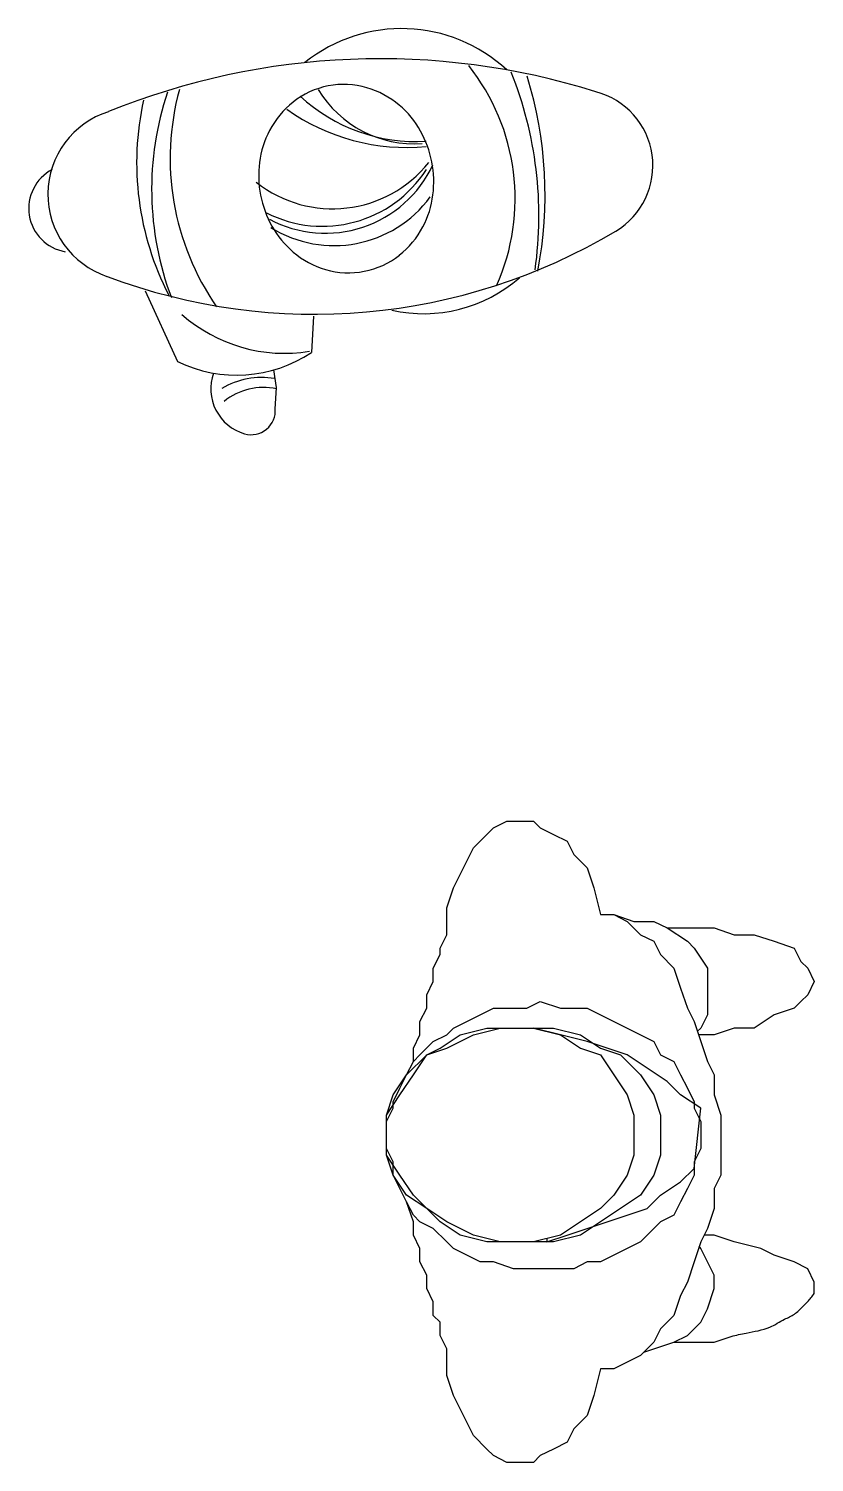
# Model space of a CAD drawing. Header units: millimetres. Extents: x 1029 to 1042.4, y 847.5 to 858.9.
# Drawn here: x 1031.155 to 1031.914, y 848.053 to 849.438 of the extents above; entities that cross this region are included whole.
import ezdxf

# ---------------------------------------------------------------- set-up
doc = ezdxf.new("R2010")
doc.units = ezdxf.units.MM
doc.layers.add('Mobiliario TöjiNN', color=7, linetype='Continuous')

msp = doc.modelspace()

# ---------------------------------------------------------------- linework, layer by layer
at = {"layer": 'Mobiliario TöjiNN', "ltscale": 0.4}
for p, q in [((1031.2674, 849.1848), (1031.2988, 849.1166)), ((1031.43, 849.1603), (1031.4282, 849.1253)), ((1031.3945, 849.0914), (1031.3918, 849.1084)), ((1031.393, 849.0705), (1031.3945, 849.0914))]:
    msp.add_line(p, q, dxfattribs=at)
at = {"layer": 'Mobiliario TöjiNN', "linetype": 'Continuous'}
for p, q in [((1031.604, 848.6658), (1031.617, 848.6723)), ((1031.604, 848.6658), (1031.617, 848.6723)), ((1031.617, 848.6723), (1031.6299, 848.6723)), ((1031.617, 848.6723), (1031.6299, 848.6723)), ((1031.6299, 848.6723), (1031.6428, 848.6723)), ((1031.6299, 848.6723), (1031.6428, 848.6723)), ((1031.6428, 848.6723), (1031.6492, 848.6658)), ((1031.6428, 848.6723), (1031.6492, 848.6658)), ((1031.5847, 848.6464), (1031.5976, 848.6594)), ((1031.5847, 848.6464), (1031.5976, 848.6594)), ((1031.5976, 848.6594), (1031.604, 848.6658)), ((1031.5976, 848.6594), (1031.604, 848.6658)), ((1031.6492, 848.6658), (1031.6621, 848.6594)), ((1031.6492, 848.6658), (1031.6621, 848.6594)), ((1031.6621, 848.6594), (1031.6751, 848.6529)), ((1031.6621, 848.6594), (1031.6751, 848.6529)), ((1031.5782, 848.6335), (1031.5847, 848.6464)), ((1031.5782, 848.6335), (1031.5847, 848.6464)), ((1031.6751, 848.6529), (1031.6815, 848.64)), ((1031.6751, 848.6529), (1031.6815, 848.64)), ((1031.5718, 848.6206), (1031.5782, 848.6335)), ((1031.5718, 848.6206), (1031.5782, 848.6335)), ((1031.6815, 848.64), (1031.6944, 848.6271)), ((1031.6815, 848.64), (1031.6944, 848.6271)), ((1031.5653, 848.6077), (1031.5718, 848.6206)), ((1031.5653, 848.6077), (1031.5718, 848.6206)), ((1031.6944, 848.6271), (1031.7009, 848.6077)), ((1031.6944, 848.6271), (1031.7009, 848.6077)), ((1031.5589, 848.5883), (1031.5653, 848.6077)), ((1031.5589, 848.5883), (1031.5653, 848.6077)), ((1031.7009, 848.6077), (1031.7073, 848.5819)), ((1031.7009, 848.6077), (1031.7073, 848.5819)), ((1031.5589, 848.5754), (1031.5589, 848.5883)), ((1031.5589, 848.5754), (1031.5589, 848.5883)), ((1031.5589, 848.5625), (1031.5589, 848.5754)), ((1031.5589, 848.5625), (1031.5589, 848.5754)), ((1031.7073, 848.5819), (1031.7202, 848.5819)), ((1031.7073, 848.5819), (1031.7202, 848.5819)), ((1031.7202, 848.5819), (1031.7332, 848.5754)), ((1031.7202, 848.5819), (1031.7332, 848.5754)), ((1031.7202, 848.5819), (1031.7396, 848.5754)), ((1031.7202, 848.5819), (1031.7396, 848.5754)), ((1031.7332, 848.5754), (1031.7461, 848.5625)), ((1031.7332, 848.5754), (1031.7461, 848.5625)), ((1031.7396, 848.5754), (1031.759, 848.5754)), ((1031.7396, 848.5754), (1031.759, 848.5754)), ((1031.759, 848.5754), (1031.7719, 848.569)), ((1031.759, 848.5754), (1031.7719, 848.569)), ((1031.5524, 848.5496), (1031.5589, 848.5625)), ((1031.5524, 848.5496), (1031.5589, 848.5625)), ((1031.7461, 848.5625), (1031.759, 848.5561)), ((1031.7461, 848.5625), (1031.759, 848.5561)), ((1031.7719, 848.569), (1031.7913, 848.569)), ((1031.7719, 848.569), (1031.7913, 848.569)), ((1031.7719, 848.569), (1031.7913, 848.5561)), ((1031.7719, 848.569), (1031.7913, 848.5561)), ((1031.7913, 848.569), (1031.8171, 848.569)), ((1031.7913, 848.569), (1031.8171, 848.569)), ((1031.8171, 848.569), (1031.8364, 848.5625)), ((1031.8171, 848.569), (1031.8364, 848.5625)), ((1031.8364, 848.5625), (1031.8558, 848.5625)), ((1031.8364, 848.5625), (1031.8558, 848.5625)), ((1031.8558, 848.5625), (1031.8752, 848.5561)), ((1031.8558, 848.5625), (1031.8752, 848.5561)), ((1031.5524, 848.5432), (1031.5524, 848.5496)), ((1031.5524, 848.5432), (1031.5524, 848.5496)), ((1031.759, 848.5561), (1031.7654, 848.5432)), ((1031.759, 848.5561), (1031.7654, 848.5432)), ((1031.7913, 848.5561), (1031.7977, 848.5496)), ((1031.7913, 848.5561), (1031.7977, 848.5496)), ((1031.7977, 848.5496), (1031.8106, 848.5302)), ((1031.7977, 848.5496), (1031.8106, 848.5302)), ((1031.8752, 848.5561), (1031.8945, 848.5496)), ((1031.8752, 848.5561), (1031.8945, 848.5496)), ((1031.8945, 848.5496), (1031.901, 848.5367)), ((1031.8945, 848.5496), (1031.901, 848.5367)), ((1031.5459, 848.5302), (1031.5524, 848.5432)), ((1031.5459, 848.5302), (1031.5524, 848.5432)), ((1031.7654, 848.5432), (1031.7783, 848.5302)), ((1031.7654, 848.5432), (1031.7783, 848.5302)), ((1031.901, 848.5367), (1031.9075, 848.5302)), ((1031.901, 848.5367), (1031.9075, 848.5302)), ((1031.5459, 848.5173), (1031.5459, 848.5302)), ((1031.5459, 848.5173), (1031.5459, 848.5302)), ((1031.7783, 848.5302), (1031.7848, 848.5109)), ((1031.7783, 848.5302), (1031.7848, 848.5109)), ((1031.8106, 848.5302), (1031.8106, 848.5173)), ((1031.8106, 848.5302), (1031.8106, 848.5173)), ((1031.9075, 848.5302), (1031.9139, 848.5173)), ((1031.9075, 848.5302), (1031.9139, 848.5173)), ((1031.5395, 848.5044), (1031.5459, 848.5173)), ((1031.5395, 848.5044), (1031.5459, 848.5173)), ((1031.5395, 848.4915), (1031.5395, 848.5044)), ((1031.5395, 848.4915), (1031.5395, 848.5044)), ((1031.7848, 848.5109), (1031.7913, 848.4915)), ((1031.7848, 848.5109), (1031.7913, 848.4915)), ((1031.8106, 848.5173), (1031.8106, 848.5044)), ((1031.8106, 848.5173), (1031.8106, 848.5044)), ((1031.8106, 848.5044), (1031.8106, 848.485)), ((1031.8106, 848.5044), (1031.8106, 848.485)), ((1031.9075, 848.5044), (1031.901, 848.498)), ((1031.9075, 848.5044), (1031.901, 848.498)), ((1031.9139, 848.5173), (1031.9075, 848.5044)), ((1031.9139, 848.5173), (1031.9075, 848.5044)), ((1031.533, 848.4786), (1031.5395, 848.4915)), ((1031.533, 848.4786), (1031.5395, 848.4915)), ((1031.5911, 848.485), (1031.604, 848.4915)), ((1031.5911, 848.485), (1031.604, 848.4915)), ((1031.604, 848.4915), (1031.6234, 848.4915)), ((1031.604, 848.4915), (1031.6234, 848.4915)), ((1031.6234, 848.4915), (1031.6363, 848.4915)), ((1031.6234, 848.4915), (1031.6363, 848.4915)), ((1031.6363, 848.4915), (1031.6492, 848.498)), ((1031.6363, 848.4915), (1031.6492, 848.498)), ((1031.6492, 848.498), (1031.6686, 848.4915)), ((1031.6492, 848.498), (1031.6686, 848.4915)), ((1031.6686, 848.4915), (1031.6815, 848.4915)), ((1031.6686, 848.4915), (1031.6815, 848.4915)), ((1031.6815, 848.4915), (1031.6944, 848.4915)), ((1031.6815, 848.4915), (1031.6944, 848.4915)), ((1031.6944, 848.4915), (1031.7073, 848.485)), ((1031.6944, 848.4915), (1031.7073, 848.485)), ((1031.7913, 848.4915), (1031.7977, 848.4786)), ((1031.7913, 848.4915), (1031.7977, 848.4786)), ((1031.8945, 848.4915), (1031.8752, 848.485)), ((1031.8945, 848.4915), (1031.8752, 848.485)), ((1031.901, 848.498), (1031.8945, 848.4915)), ((1031.901, 848.498), (1031.8945, 848.4915)), ((1031.533, 848.4657), (1031.533, 848.4786)), ((1031.533, 848.4657), (1031.533, 848.4786)), ((1031.5653, 848.4721), (1031.5782, 848.4786)), ((1031.5653, 848.4721), (1031.5782, 848.4786)), ((1031.5782, 848.4786), (1031.5911, 848.485)), ((1031.5782, 848.4786), (1031.5911, 848.485)), ((1031.7073, 848.485), (1031.7202, 848.4786)), ((1031.7073, 848.485), (1031.7202, 848.4786)), ((1031.7202, 848.4786), (1031.7332, 848.4721)), ((1031.7202, 848.4786), (1031.7332, 848.4721)), ((1031.7977, 848.4786), (1031.8042, 848.4592)), ((1031.7977, 848.4786), (1031.8042, 848.4592)), ((1031.8106, 848.485), (1031.8042, 848.4721)), ((1031.8106, 848.485), (1031.8042, 848.4721)), ((1031.8752, 848.485), (1031.8558, 848.4721)), ((1031.8752, 848.485), (1031.8558, 848.4721)), ((1031.5266, 848.4528), (1031.533, 848.4657)), ((1031.5266, 848.4528), (1031.533, 848.4657)), ((1031.5459, 848.4592), (1031.5589, 848.4657)), ((1031.5459, 848.4592), (1031.5589, 848.4657)), ((1031.5524, 848.4528), (1031.5718, 848.4657)), ((1031.5524, 848.4528), (1031.5718, 848.4657)), ((1031.5589, 848.4657), (1031.5653, 848.4721)), ((1031.5589, 848.4657), (1031.5653, 848.4721)), ((1031.5589, 848.4528), (1031.5847, 848.4657)), ((1031.5589, 848.4528), (1031.5847, 848.4657)), ((1031.5718, 848.4657), (1031.5976, 848.4721)), ((1031.5718, 848.4657), (1031.5976, 848.4721)), ((1031.5847, 848.4657), (1031.6105, 848.4721)), ((1031.5847, 848.4657), (1031.6105, 848.4721)), ((1031.5976, 848.4721), (1031.6234, 848.4721)), ((1031.5976, 848.4721), (1031.6234, 848.4721)), ((1031.6105, 848.4721), (1031.6363, 848.4721)), ((1031.6105, 848.4721), (1031.6363, 848.4721)), ((1031.6234, 848.4721), (1031.6428, 848.4721)), ((1031.6234, 848.4721), (1031.6428, 848.4721)), ((1031.6363, 848.4721), (1031.6621, 848.4721)), ((1031.6363, 848.4721), (1031.6621, 848.4721)), ((1031.6686, 848.4657), (1031.6428, 848.4721)), ((1031.6686, 848.4657), (1031.6428, 848.4721)), ((1031.6428, 848.4721), (1031.6686, 848.4657)), ((1031.6428, 848.4721), (1031.6686, 848.4657)), ((1031.6621, 848.4721), (1031.688, 848.4657)), ((1031.6621, 848.4721), (1031.688, 848.4657)), ((1031.6944, 848.4592), (1031.6686, 848.4657)), ((1031.6944, 848.4592), (1031.6686, 848.4657)), ((1031.6686, 848.4657), (1031.688, 848.4528)), ((1031.6686, 848.4657), (1031.688, 848.4528)), ((1031.688, 848.4657), (1031.7073, 848.4528)), ((1031.688, 848.4657), (1031.7073, 848.4528)), ((1031.7332, 848.4721), (1031.7461, 848.4657)), ((1031.7332, 848.4721), (1031.7461, 848.4657)), ((1031.7461, 848.4657), (1031.759, 848.4592)), ((1031.7461, 848.4657), (1031.759, 848.4592)), ((1031.8042, 848.4721), (1031.8009, 848.4689)), ((1031.8042, 848.4721), (1031.8009, 848.4689)), ((1031.8171, 848.4657), (1031.802, 848.4657)), ((1031.8171, 848.4657), (1031.802, 848.4657)), ((1031.8364, 848.4721), (1031.8171, 848.4657)), ((1031.8364, 848.4721), (1031.8171, 848.4657)), ((1031.8558, 848.4721), (1031.8364, 848.4721)), ((1031.8558, 848.4721), (1031.8364, 848.4721)), ((1031.5266, 848.4399), (1031.5266, 848.4528)), ((1031.5266, 848.4399), (1031.5266, 848.4528)), ((1031.533, 848.4463), (1031.5459, 848.4592)), ((1031.533, 848.4463), (1031.5459, 848.4592)), ((1031.5395, 848.4463), (1031.5524, 848.4528)), ((1031.5395, 848.4463), (1031.5524, 848.4528)), ((1031.5395, 848.4463), (1031.5589, 848.4528)), ((1031.5395, 848.4463), (1031.5589, 848.4528)), ((1031.688, 848.4528), (1031.7073, 848.4463)), ((1031.688, 848.4528), (1031.7073, 848.4463)), ((1031.7138, 848.4528), (1031.6944, 848.4592)), ((1031.7138, 848.4528), (1031.6944, 848.4592)), ((1031.7073, 848.4528), (1031.7267, 848.4463)), ((1031.7073, 848.4528), (1031.7267, 848.4463)), ((1031.7332, 848.4463), (1031.7138, 848.4528)), ((1031.7332, 848.4463), (1031.7138, 848.4528)), ((1031.759, 848.4592), (1031.7654, 848.4463)), ((1031.759, 848.4592), (1031.7654, 848.4463)), ((1031.8042, 848.4592), (1031.8106, 848.4399)), ((1031.8042, 848.4592), (1031.8106, 848.4399)), ((1031.5201, 848.427), (1031.5395, 848.4463)), ((1031.5201, 848.427), (1031.5395, 848.4463)), ((1031.5201, 848.427), (1031.5266, 848.4399)), ((1031.5201, 848.427), (1031.5266, 848.4399)), ((1031.5266, 848.427), (1031.5395, 848.4463)), ((1031.5266, 848.427), (1031.5395, 848.4463)), ((1031.5266, 848.4399), (1031.533, 848.4463)), ((1031.5266, 848.4399), (1031.533, 848.4463)), ((1031.7073, 848.4463), (1031.7202, 848.427)), ((1031.7073, 848.4463), (1031.7202, 848.427)), ((1031.7267, 848.4463), (1031.7461, 848.427)), ((1031.7267, 848.4463), (1031.7461, 848.427)), ((1031.7525, 848.4334), (1031.7332, 848.4463)), ((1031.7525, 848.4334), (1031.7332, 848.4463)), ((1031.7654, 848.4463), (1031.7783, 848.4399)), ((1031.7654, 848.4463), (1031.7783, 848.4399)), ((1031.7783, 848.4399), (1031.7848, 848.427)), ((1031.7783, 848.4399), (1031.7848, 848.427)), ((1031.8106, 848.4399), (1031.8171, 848.427)), ((1031.8106, 848.4399), (1031.8171, 848.427)), ((1031.5072, 848.4076), (1031.5201, 848.427)), ((1031.5072, 848.4076), (1031.5201, 848.427)), ((1031.5137, 848.4076), (1031.5266, 848.427)), ((1031.5137, 848.4076), (1031.5266, 848.427)), ((1031.5137, 848.414), (1031.5201, 848.427)), ((1031.5137, 848.414), (1031.5201, 848.427)), ((1031.7202, 848.427), (1031.7332, 848.4076)), ((1031.7202, 848.427), (1031.7332, 848.4076)), ((1031.7461, 848.427), (1031.759, 848.4076)), ((1031.7461, 848.427), (1031.759, 848.4076)), ((1031.7719, 848.4205), (1031.7525, 848.4334)), ((1031.7719, 848.4205), (1031.7525, 848.4334)), ((1031.7848, 848.427), (1031.7913, 848.414)), ((1031.7848, 848.427), (1031.7913, 848.414)), ((1031.8171, 848.427), (1031.8171, 848.4076)), ((1031.8171, 848.427), (1031.8171, 848.4076)), ((1031.5008, 848.3882), (1031.5072, 848.4076)), ((1031.5008, 848.3882), (1031.5072, 848.4076)), ((1031.5008, 848.3882), (1031.5137, 848.4076)), ((1031.5008, 848.3882), (1031.5137, 848.4076)), ((1031.5072, 848.4011), (1031.5137, 848.414)), ((1031.5072, 848.4011), (1031.5137, 848.414)), ((1031.7332, 848.4076), (1031.7396, 848.3882)), ((1031.7332, 848.4076), (1031.7396, 848.3882)), ((1031.759, 848.4076), (1031.7654, 848.3882)), ((1031.759, 848.4076), (1031.7654, 848.3882)), ((1031.7848, 848.4076), (1031.7719, 848.4205)), ((1031.7848, 848.4076), (1031.7719, 848.4205)), ((1031.8042, 848.3947), (1031.7848, 848.4076)), ((1031.8042, 848.3947), (1031.7848, 848.4076)), ((1031.7913, 848.414), (1031.7977, 848.4011)), ((1031.7913, 848.414), (1031.7977, 848.4011)), ((1031.8171, 848.4076), (1031.8235, 848.3882)), ((1031.8171, 848.4076), (1031.8235, 848.3882)), ((1031.5008, 848.3818), (1031.5072, 848.3947)), ((1031.5008, 848.3818), (1031.5072, 848.3947)), ((1031.5072, 848.3947), (1031.5072, 848.4011)), ((1031.5072, 848.3947), (1031.5072, 848.4011)), ((1031.7977, 848.4011), (1031.7977, 848.3947)), ((1031.7977, 848.4011), (1031.7977, 848.3947)), ((1031.7977, 848.3366), (1031.8042, 848.3947)), ((1031.7977, 848.3366), (1031.8042, 848.3947)), ((1031.7977, 848.3947), (1031.8042, 848.3818)), ((1031.7977, 848.3947), (1031.8042, 848.3818)), ((1031.5008, 848.3689), (1031.5008, 848.3882)), ((1031.5008, 848.3689), (1031.5008, 848.3882)), ((1031.5008, 848.3689), (1031.5008, 848.3882)), ((1031.5008, 848.3689), (1031.5008, 848.3882)), ((1031.5008, 848.3689), (1031.5008, 848.3818)), ((1031.5008, 848.3689), (1031.5008, 848.3818)), ((1031.7396, 848.3882), (1031.7396, 848.3689)), ((1031.7396, 848.3882), (1031.7396, 848.3689)), ((1031.7654, 848.3882), (1031.7654, 848.3689)), ((1031.7654, 848.3882), (1031.7654, 848.3689)), ((1031.8042, 848.3818), (1031.8042, 848.3689)), ((1031.8042, 848.3818), (1031.8042, 848.3689)), ((1031.8235, 848.3882), (1031.8235, 848.3753)), ((1031.8235, 848.3882), (1031.8235, 848.3753)), ((1031.5008, 848.3495), (1031.5008, 848.3689)), ((1031.5008, 848.3495), (1031.5008, 848.3689)), ((1031.5008, 848.3495), (1031.5008, 848.3689)), ((1031.5008, 848.3495), (1031.5008, 848.3689)), ((1031.5008, 848.3559), (1031.5008, 848.3689)), ((1031.5008, 848.3559), (1031.5008, 848.3689)), ((1031.7396, 848.3689), (1031.7396, 848.3495)), ((1031.7396, 848.3689), (1031.7396, 848.3495)), ((1031.7654, 848.3689), (1031.7654, 848.3495)), ((1031.7654, 848.3689), (1031.7654, 848.3495)), ((1031.8042, 848.3689), (1031.8042, 848.3559)), ((1031.8042, 848.3689), (1031.8042, 848.3559)), ((1031.8235, 848.3753), (1031.8235, 848.3624)), ((1031.8235, 848.3753), (1031.8235, 848.3624)), ((1031.5072, 848.343), (1031.5008, 848.3559)), ((1031.5072, 848.343), (1031.5008, 848.3559)), ((1031.8042, 848.3559), (1031.7977, 848.343)), ((1031.8042, 848.3559), (1031.7977, 848.343)), ((1031.8235, 848.3624), (1031.8235, 848.3495)), ((1031.8235, 848.3624), (1031.8235, 848.3495)), ((1031.5072, 848.3301), (1031.5008, 848.3495)), ((1031.5072, 848.3301), (1031.5008, 848.3495)), ((1031.5137, 848.3301), (1031.5008, 848.3495)), ((1031.5137, 848.3301), (1031.5008, 848.3495)), ((1031.5072, 848.3301), (1031.5072, 848.343)), ((1031.5072, 848.3301), (1031.5072, 848.343)), ((1031.7396, 848.3495), (1031.7332, 848.3301)), ((1031.7396, 848.3495), (1031.7332, 848.3301)), ((1031.7654, 848.3495), (1031.759, 848.3301)), ((1031.7654, 848.3495), (1031.759, 848.3301)), ((1031.7977, 848.343), (1031.7977, 848.3301)), ((1031.7977, 848.343), (1031.7977, 848.3301)), ((1031.8235, 848.3495), (1031.8235, 848.3301)), ((1031.8235, 848.3495), (1031.8235, 848.3301)), ((1031.5201, 848.3108), (1031.5072, 848.3301)), ((1031.5201, 848.3108), (1031.5072, 848.3301)), ((1031.5137, 848.3172), (1031.5072, 848.3301)), ((1031.5137, 848.3172), (1031.5072, 848.3301)), ((1031.5266, 848.3108), (1031.5137, 848.3301)), ((1031.5266, 848.3108), (1031.5137, 848.3301)), ((1031.7332, 848.3301), (1031.7202, 848.3108)), ((1031.7332, 848.3301), (1031.7202, 848.3108)), ((1031.759, 848.3301), (1031.7461, 848.3108)), ((1031.759, 848.3301), (1031.7461, 848.3108)), ((1031.7848, 848.3237), (1031.7977, 848.3366)), ((1031.7848, 848.3237), (1031.7977, 848.3366)), ((1031.7977, 848.3301), (1031.7913, 848.3172)), ((1031.7977, 848.3301), (1031.7913, 848.3172)), ((1031.8235, 848.3301), (1031.8171, 848.3172)), ((1031.8235, 848.3301), (1031.8171, 848.3172)), ((1031.5201, 848.3043), (1031.5137, 848.3172)), ((1031.5201, 848.3043), (1031.5137, 848.3172)), ((1031.5395, 848.2978), (1031.5201, 848.3108)), ((1031.5395, 848.2978), (1031.5201, 848.3108)), ((1031.5395, 848.2978), (1031.5266, 848.3108)), ((1031.5395, 848.2978), (1031.5266, 848.3108)), ((1031.7202, 848.3108), (1031.7073, 848.2978)), ((1031.7202, 848.3108), (1031.7073, 848.2978)), ((1031.7461, 848.3108), (1031.7267, 848.2978)), ((1031.7461, 848.3108), (1031.7267, 848.2978)), ((1031.7525, 848.2978), (1031.7654, 848.3108)), ((1031.7525, 848.2978), (1031.7654, 848.3108)), ((1031.7654, 848.3108), (1031.7848, 848.3237)), ((1031.7654, 848.3108), (1031.7848, 848.3237)), ((1031.7913, 848.3172), (1031.7848, 848.3043)), ((1031.7913, 848.3172), (1031.7848, 848.3043)), ((1031.8171, 848.3172), (1031.8171, 848.2978)), ((1031.8171, 848.3172), (1031.8171, 848.2978)), ((1031.5266, 848.2849), (1031.5201, 848.3043)), ((1031.5266, 848.2849), (1031.5201, 848.3043)), ((1031.5266, 848.2914), (1031.5201, 848.3043)), ((1031.5266, 848.2914), (1031.5201, 848.3043)), ((1031.5524, 848.2849), (1031.5395, 848.2978)), ((1031.5524, 848.2849), (1031.5395, 848.2978)), ((1031.5589, 848.2849), (1031.5395, 848.2978)), ((1031.5589, 848.2849), (1031.5395, 848.2978)), ((1031.7073, 848.2978), (1031.688, 848.2849)), ((1031.7073, 848.2978), (1031.688, 848.2849)), ((1031.7267, 848.2978), (1031.7073, 848.2849)), ((1031.7267, 848.2978), (1031.7073, 848.2849)), ((1031.7332, 848.2914), (1031.7525, 848.2978)), ((1031.7332, 848.2914), (1031.7525, 848.2978)), ((1031.7848, 848.3043), (1031.7783, 848.2914)), ((1031.7848, 848.3043), (1031.7783, 848.2914)), ((1031.8171, 848.2978), (1031.8106, 848.2785)), ((1031.8171, 848.2978), (1031.8106, 848.2785)), ((1031.533, 848.2849), (1031.5266, 848.2914)), ((1031.533, 848.2849), (1031.5266, 848.2914)), ((1031.5266, 848.272), (1031.5266, 848.2849)), ((1031.5266, 848.272), (1031.5266, 848.2849)), ((1031.5459, 848.2785), (1031.533, 848.2849)), ((1031.5459, 848.2785), (1031.533, 848.2849)), ((1031.5718, 848.272), (1031.5524, 848.2849)), ((1031.5718, 848.272), (1031.5524, 848.2849)), ((1031.5847, 848.272), (1031.5589, 848.2849)), ((1031.5847, 848.272), (1031.5589, 848.2849)), ((1031.688, 848.2849), (1031.6686, 848.272)), ((1031.688, 848.2849), (1031.6686, 848.272)), ((1031.7073, 848.2849), (1031.688, 848.272)), ((1031.7073, 848.2849), (1031.688, 848.272)), ((1031.6944, 848.2785), (1031.7138, 848.2849)), ((1031.6944, 848.2785), (1031.7138, 848.2849)), ((1031.7138, 848.2849), (1031.7332, 848.2914)), ((1031.7138, 848.2849), (1031.7332, 848.2914)), ((1031.7654, 848.2849), (1031.759, 848.2785)), ((1031.7654, 848.2849), (1031.759, 848.2785)), ((1031.7783, 848.2914), (1031.7654, 848.2849)), ((1031.7783, 848.2914), (1031.7654, 848.2849)), ((1031.533, 848.2591), (1031.5266, 848.272)), ((1031.533, 848.2591), (1031.5266, 848.272)), ((1031.5589, 848.2656), (1031.5459, 848.2785)), ((1031.5589, 848.2656), (1031.5459, 848.2785)), ((1031.5976, 848.2656), (1031.5718, 848.272)), ((1031.5976, 848.2656), (1031.5718, 848.272)), ((1031.6105, 848.2656), (1031.5847, 848.272)), ((1031.6105, 848.2656), (1031.5847, 848.272)), ((1031.6686, 848.272), (1031.6428, 848.2656)), ((1031.6686, 848.272), (1031.6428, 848.2656)), ((1031.6555, 848.2687), (1031.6557, 848.2656)), ((1031.6555, 848.2687), (1031.6557, 848.2656)), ((1031.6557, 848.2656), (1031.6751, 848.272)), ((1031.6557, 848.2656), (1031.6751, 848.272)), ((1031.688, 848.272), (1031.6621, 848.2656)), ((1031.688, 848.272), (1031.6621, 848.2656)), ((1031.6751, 848.272), (1031.6944, 848.2785)), ((1031.6751, 848.272), (1031.6944, 848.2785)), ((1031.759, 848.2785), (1031.7461, 848.2656)), ((1031.759, 848.2785), (1031.7461, 848.2656)), ((1031.8106, 848.2785), (1031.8042, 848.2656)), ((1031.8106, 848.2785), (1031.8042, 848.2656)), ((1031.8171, 848.272), (1031.8074, 848.272)), ((1031.8171, 848.272), (1031.8074, 848.272)), ((1031.8364, 848.2656), (1031.8171, 848.272)), ((1031.8364, 848.2656), (1031.8171, 848.272)), ((1031.533, 848.2462), (1031.533, 848.2591)), ((1031.533, 848.2462), (1031.533, 848.2591)), ((1031.5653, 848.2591), (1031.5589, 848.2656)), ((1031.5653, 848.2591), (1031.5589, 848.2656)), ((1031.5782, 848.2527), (1031.5653, 848.2591)), ((1031.5782, 848.2527), (1031.5653, 848.2591)), ((1031.6234, 848.2656), (1031.5976, 848.2656)), ((1031.6234, 848.2656), (1031.5976, 848.2656)), ((1031.6363, 848.2656), (1031.6105, 848.2656)), ((1031.6363, 848.2656), (1031.6105, 848.2656)), ((1031.6428, 848.2656), (1031.6234, 848.2656)), ((1031.6428, 848.2656), (1031.6234, 848.2656)), ((1031.6621, 848.2656), (1031.6363, 848.2656)), ((1031.6621, 848.2656), (1031.6363, 848.2656)), ((1031.7332, 848.2591), (1031.7202, 848.2527)), ((1031.7332, 848.2591), (1031.7202, 848.2527)), ((1031.7461, 848.2656), (1031.7332, 848.2591)), ((1031.7461, 848.2656), (1031.7332, 848.2591)), ((1031.8042, 848.2656), (1031.7977, 848.2462)), ((1031.8042, 848.2656), (1031.7977, 848.2462)), ((1031.8042, 848.2591), (1031.8027, 848.2613)), ((1031.8042, 848.2591), (1031.8027, 848.2613)), ((1031.8106, 848.2462), (1031.8042, 848.2591)), ((1031.8106, 848.2462), (1031.8042, 848.2591)), ((1031.8623, 848.2591), (1031.8364, 848.2656)), ((1031.8623, 848.2591), (1031.8364, 848.2656)), ((1031.8752, 848.2527), (1031.8623, 848.2591)), ((1031.8752, 848.2527), (1031.8623, 848.2591)), ((1031.5395, 848.2333), (1031.533, 848.2462)), ((1031.5395, 848.2333), (1031.533, 848.2462)), ((1031.5911, 848.2462), (1031.5782, 848.2527)), ((1031.5911, 848.2462), (1031.5782, 848.2527)), ((1031.604, 848.2462), (1031.5911, 848.2462)), ((1031.604, 848.2462), (1031.5911, 848.2462)), ((1031.6234, 848.2397), (1031.604, 848.2462)), ((1031.6234, 848.2397), (1031.604, 848.2462)), ((1031.6944, 848.2462), (1031.6815, 848.2397)), ((1031.6944, 848.2462), (1031.6815, 848.2397)), ((1031.7073, 848.2462), (1031.6944, 848.2462)), ((1031.7073, 848.2462), (1031.6944, 848.2462)), ((1031.7202, 848.2527), (1031.7073, 848.2462)), ((1031.7202, 848.2527), (1031.7073, 848.2462)), ((1031.7977, 848.2462), (1031.7913, 848.2268)), ((1031.7977, 848.2462), (1031.7913, 848.2268)), ((1031.8171, 848.2333), (1031.8106, 848.2462)), ((1031.8171, 848.2333), (1031.8106, 848.2462)), ((1031.8945, 848.2462), (1031.8752, 848.2527)), ((1031.8945, 848.2462), (1031.8752, 848.2527)), ((1031.9075, 848.2397), (1031.8945, 848.2462)), ((1031.9075, 848.2397), (1031.8945, 848.2462)), ((1031.5395, 848.2204), (1031.5395, 848.2333)), ((1031.5395, 848.2204), (1031.5395, 848.2333)), ((1031.6363, 848.2397), (1031.6234, 848.2397)), ((1031.6363, 848.2397), (1031.6234, 848.2397)), ((1031.6492, 848.2397), (1031.6363, 848.2397)), ((1031.6492, 848.2397), (1031.6363, 848.2397)), ((1031.6686, 848.2397), (1031.6492, 848.2397)), ((1031.6686, 848.2397), (1031.6492, 848.2397)), ((1031.6815, 848.2397), (1031.6686, 848.2397)), ((1031.6815, 848.2397), (1031.6686, 848.2397)), ((1031.8171, 848.2204), (1031.8171, 848.2333)), ((1031.8171, 848.2204), (1031.8171, 848.2333)), ((1031.9139, 848.2268), (1031.9075, 848.2397)), ((1031.9139, 848.2268), (1031.9075, 848.2397)), ((1031.5459, 848.2075), (1031.5395, 848.2204)), ((1031.5459, 848.2075), (1031.5395, 848.2204)), ((1031.7848, 848.2139), (1031.7783, 848.1946)), ((1031.7848, 848.2139), (1031.7783, 848.1946)), ((1031.7913, 848.2268), (1031.7848, 848.2139)), ((1031.7913, 848.2268), (1031.7848, 848.2139)), ((1031.8106, 848.201), (1031.8171, 848.2204)), ((1031.8106, 848.201), (1031.8171, 848.2204)), ((1031.9139, 848.2204), (1031.9139, 848.2268)), ((1031.9139, 848.2204), (1031.9139, 848.2268)), ((1031.9139, 848.2157), (1031.9139, 848.2204)), ((1031.5459, 848.1946), (1031.5459, 848.2075)), ((1031.5459, 848.1946), (1031.5459, 848.2075)), ((1031.8042, 848.1881), (1031.8106, 848.201)), ((1031.8042, 848.1881), (1031.8106, 848.201)), ((1031.5524, 848.1881), (1031.5459, 848.1946)), ((1031.5524, 848.1881), (1031.5459, 848.1946)), ((1031.5524, 848.1752), (1031.5524, 848.1881)), ((1031.5524, 848.1752), (1031.5524, 848.1881)), ((1031.7783, 848.1946), (1031.7654, 848.1816)), ((1031.7783, 848.1946), (1031.7654, 848.1816)), ((1031.7913, 848.1752), (1031.8042, 848.1881)), ((1031.7913, 848.1752), (1031.8042, 848.1881)), ((1031.5589, 848.1623), (1031.5524, 848.1752)), ((1031.5589, 848.1623), (1031.5524, 848.1752)), ((1031.7654, 848.1816), (1031.759, 848.1687)), ((1031.7654, 848.1816), (1031.759, 848.1687)), ((1031.7783, 848.1687), (1031.7913, 848.1752)), ((1031.7783, 848.1687), (1031.7913, 848.1752)), ((1031.8171, 848.1687), (1031.8336, 848.1742)), ((1031.5589, 848.1494), (1031.5589, 848.1623)), ((1031.5589, 848.1494), (1031.5589, 848.1623)), ((1031.759, 848.1687), (1031.7461, 848.1558)), ((1031.759, 848.1687), (1031.7461, 848.1558)), ((1031.7493, 848.1591), (1031.759, 848.1623)), ((1031.7493, 848.1591), (1031.759, 848.1623)), ((1031.759, 848.1623), (1031.7783, 848.1687)), ((1031.759, 848.1623), (1031.7783, 848.1687)), ((1031.7783, 848.1687), (1031.7913, 848.1687)), ((1031.7783, 848.1687), (1031.7913, 848.1687)), ((1031.7913, 848.1687), (1031.8171, 848.1687)), ((1031.7913, 848.1687), (1031.8171, 848.1687)), ((1031.5589, 848.1365), (1031.5589, 848.1494)), ((1031.5589, 848.1365), (1031.5589, 848.1494)), ((1031.7332, 848.1494), (1031.7202, 848.1429)), ((1031.7332, 848.1494), (1031.7202, 848.1429)), ((1031.7461, 848.1558), (1031.7332, 848.1494)), ((1031.7461, 848.1558), (1031.7332, 848.1494)), ((1031.5653, 848.1171), (1031.5589, 848.1365)), ((1031.5653, 848.1171), (1031.5589, 848.1365)), ((1031.7073, 848.1429), (1031.7009, 848.1171)), ((1031.7073, 848.1429), (1031.7009, 848.1171)), ((1031.7202, 848.1429), (1031.7073, 848.1429)), ((1031.7202, 848.1429), (1031.7073, 848.1429)), ((1031.5718, 848.1042), (1031.5653, 848.1171)), ((1031.5718, 848.1042), (1031.5653, 848.1171)), ((1031.7009, 848.1171), (1031.6944, 848.0977)), ((1031.7009, 848.1171), (1031.6944, 848.0977)), ((1031.5782, 848.0913), (1031.5718, 848.1042)), ((1031.5782, 848.0913), (1031.5718, 848.1042)), ((1031.5847, 848.0784), (1031.5782, 848.0913)), ((1031.5847, 848.0784), (1031.5782, 848.0913)), ((1031.6944, 848.0977), (1031.6815, 848.0848)), ((1031.6944, 848.0977), (1031.6815, 848.0848)), ((1031.5976, 848.0654), (1031.5847, 848.0784)), ((1031.5976, 848.0654), (1031.5847, 848.0784)), ((1031.6815, 848.0848), (1031.6751, 848.0719)), ((1031.6815, 848.0848), (1031.6751, 848.0719)), ((1031.604, 848.059), (1031.5976, 848.0654)), ((1031.604, 848.059), (1031.5976, 848.0654)), ((1031.6621, 848.0654), (1031.6492, 848.059)), ((1031.6621, 848.0654), (1031.6492, 848.059)), ((1031.6751, 848.0719), (1031.6621, 848.0654)), ((1031.6751, 848.0719), (1031.6621, 848.0654)), ((1031.617, 848.0525), (1031.604, 848.059)), ((1031.617, 848.0525), (1031.604, 848.059)), ((1031.6299, 848.0525), (1031.617, 848.0525)), ((1031.6299, 848.0525), (1031.617, 848.0525)), ((1031.6428, 848.0525), (1031.6299, 848.0525)), ((1031.6428, 848.0525), (1031.6299, 848.0525)), ((1031.6492, 848.059), (1031.6428, 848.0525)), ((1031.6492, 848.059), (1031.6428, 848.0525))]:
    msp.add_line(p, q, dxfattribs=at)
at = {"layer": 'Mobiliario TöjiNN', "ltscale": 0.4}
for centre, radius, start, end in [((1031.5153, 849.2889), 0.1493, 47.1016, 128.7153), ((1031.4943, 848.7118), 0.6973, 72.6, 112.0779), ((1031.4179, 849.2739), 0.207, 336.0206, 38.4071), ((1031.2751, 849.2574), 0.3728, 351.9427, 21.8412), ((1031.263, 849.2774), 0.3908, 349.148, 17.0855), ((1031.5441, 849.3129), 0.2524, 164.7124, 214.6755), ((1031.4594, 849.3054), 0.0789, 101, 128.3736), ((1031.5278, 849.4356), 0.1088, 211.1489, 273.7848), ((1031.4594, 849.3054), 0.0789, 73.6264, 101), ((1031.4575, 849.299), 0.0856, 49.6598, 73.6264), ((1031.6842, 849.3058), 0.0738, 300.8665, 75.3877), ((1031.5376, 849.3085), 0.2783, 167.4137, 207.3236), ((1031.5712, 849.283), 0.2974, 161.5981, 200.6208), ((1031.4636, 849.3001), 0.0856, 128.3736, 152.3402), ((1031.5288, 849.4928), 0.1637, 227.0415, 273.5942), ((1031.4535, 849.2942), 0.0919, 29.3337, 49.6598), ((1031.2573, 849.2781), 0.0837, 107.4792, 251.4292), ((1031.5199, 849.5228), 0.1994, 234.6267, 275.5259), ((1031.4691, 849.2972), 0.0919, 152.3402, 172.6663), ((1031.4464, 849.2903), 0.0999, 11, 29.3337), ((1031.4486, 849.3829), 0.1188, 231.6497, 321.5072), ((1031.4771, 849.2962), 0.0999, 172.6663, 191), ((1031.4464, 849.2903), 0.0999, 352.6663, 11), ((1031.1975, 849.2644), 0.0424, 117.6, 260.3293), ((1031.4388, 849.3665), 0.1193, 242.9912, 327.2829), ((1031.4416, 849.3552), 0.1147, 242.0098, 334.8415), ((1031.4771, 849.2962), 0.0999, 191, 209.3337), ((1031.4501, 849.3435), 0.115, 237.891, 323.7978), ((1031.4544, 849.2892), 0.0919, 332.3402, 352.6663), ((1031.4311, 849.7293), 0.5671, 249.3055, 300.8665), ((1031.4701, 849.2923), 0.0919, 209.3337, 229.6598), ((1031.4599, 849.2863), 0.0856, 308.3736, 332.3402), ((1031.466, 849.2875), 0.0856, 229.6598, 253.6264), ((1031.4641, 849.2811), 0.0789, 281, 308.3736), ((1031.4641, 849.2811), 0.0789, 253.6264, 281), ((1031.5366, 849.3029), 0.1402, 257.3021, 311.2516), ((1031.4022, 849.2741), 0.1497, 228.5373, 279.2881), ((1031.356, 849.2329), 0.1296, 243.838, 303.8958), ((1031.3765, 849.0903), 0.0456, 160.8208, 253.5088), ((1031.3804, 849.0236), 0.0774, 80.8861, 120.2108), ((1031.3823, 849.0297), 0.0617, 78.6141, 128.5283), ((1031.3699, 849.0691), 0.0234, 254.1815, 4.7845)]:
    msp.add_arc(centre, radius, start, end, dxfattribs=at)
at = {"layer": 'Mobiliario TöjiNN'}
msp.add_spline([(1031.8336, 848.1742), (1031.8481, 848.1775), (1031.871, 848.1832), (1031.8852, 848.1908), (1031.8947, 848.1958), (1031.9027, 848.2031), (1031.9073, 848.2076), (1031.9139, 848.2157)], degree=3, dxfattribs=at)

doc.saveas('drawing.dxf')
